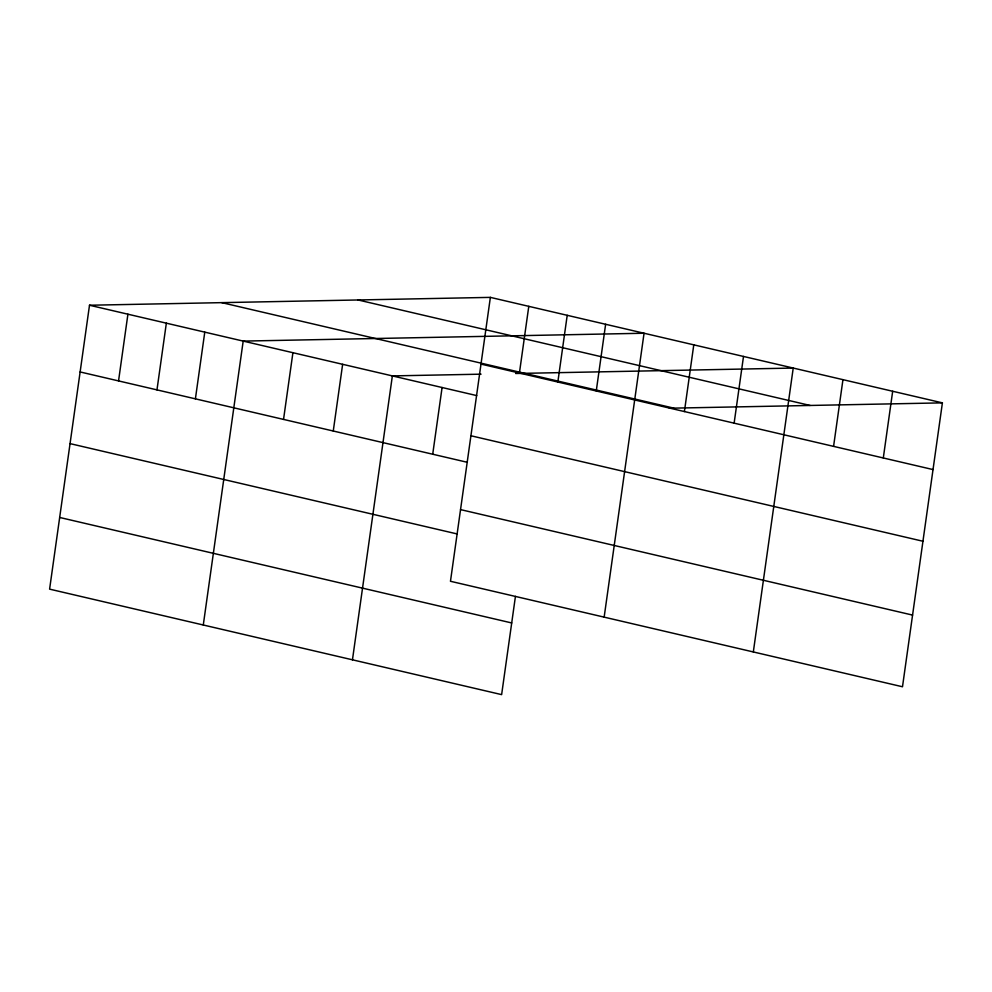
<?xml version="1.0" encoding="UTF-8"?>
<svg xmlns="http://www.w3.org/2000/svg" width="992" height="992" viewBox="0 0 992 992"><rect width="100%" height="100%" fill="white"/><g stroke="black" fill="none" stroke-linecap="round" stroke-linejoin="round"><path stroke-width="1.49" d="M490.37 297.377L450.467 581.275L902.497 686.762L942.4 402.864L490.37 297.377L89.503 305.238L49.6 589.136L501.63 694.623L515.443 596.366M118.544 380.916L127.918 314.204M156.972 389.881L166.346 323.169M195.399 398.846L204.774 332.134M203.286 624.997L243.189 341.099L644.056 333.238L604.153 617.148M283.538 419.418L292.913 352.706M333.262 431.012L342.637 364.312M352.458 659.816L392.361 375.906L481.058 374.17M432.71 454.224L442.085 387.512M519.411 373.054L528.786 306.342M557.839 382.019L567.213 315.307M596.254 390.984L605.628 324.272M684.406 411.556L693.78 344.844M734.13 423.162L743.504 356.45M753.325 651.955L793.228 368.057L515.629 373.5M833.578 446.363L842.952 379.651M883.302 457.969L892.676 391.257M669.315 408.22L942.4 402.864M358.075 299.968L810.117 405.455M221.786 302.647L673.816 408.134M480.996 364.089L933.026 469.576M89.503 305.238L476.743 395.597M470.915 435.761L922.957 541.248M80.129 371.95L467.368 462.309M460.536 509.603L912.578 615.09M70.048 443.622L457.3 533.981M59.669 517.464L511.711 622.951"/></g></svg>
